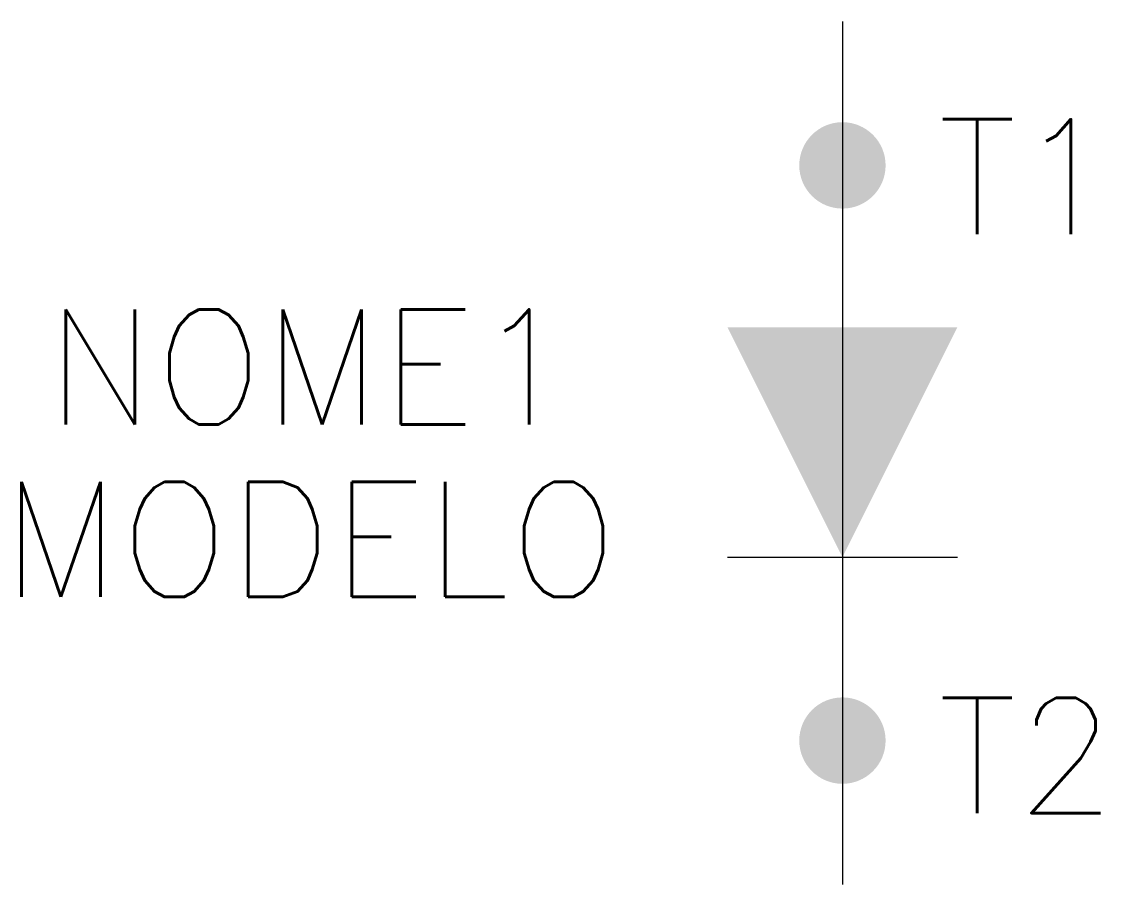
# Model space of a CAD drawing. Extents: x 358.2 to 377, y 190 to 205.
import ezdxf
from ezdxf.enums import TextEntityAlignment as Align

# ---------------------------------------------------------------- set-up
doc = ezdxf.new("R2010")
doc.units = 0
doc.header["$MEASUREMENT"] = 0
doc.layers.get('0').update_dxf_attribs({"linetype": 'CONTINUOUS'})
doc.styles.add('ROMANS', font='romans')

msp = doc.modelspace()

# ---------------------------------------------------------------- hatches: boundary and pattern name
h = msp.add_hatch(color=256)
edge = h.paths.add_edge_path()
edge.add_arc((372.5, 202.5), 0.751, -90, 270)
edge = h.paths.add_edge_path()
edge.add_arc((372.5, 192.5), 0.751, -90, 270)
edge = h.paths.add_edge_path()
edge.add_line((370.5, 199.687), (372.5, 199.687))
edge.add_line((372.5, 195.687), (370.5, 199.687))
edge.add_line((374.5, 199.687), (372.5, 195.687))
edge.add_line((372.5, 199.687), (374.5, 199.687))
h = msp.add_hatch(color=256)
h.paths.add_polyline_path([(374.5, 199.687), (372.5, 199.687), (372.5, 195.687)])
h.paths.add_polyline_path([(372.5, 195.687), (372.5, 199.687), (370.5, 199.687)])

# ---------------------------------------------------------------- linework, layer by layer
for p, q in [((372.5, 205), (372.5, 190)), ((372.5, 202.5), (372.5, 192.875)), ((370.5, 195.687), (374.5, 195.687))]:
    msp.add_line(p, q)

# ---------------------------------------------------------------- texts
at = {"lineweight": -3, "style": 'ROMANS'}
for tag, p in [('T1', (375.702, 200.702)), ('T2', (375.702, 190.641))]:
    msp.add_attdef(tag, text='', height=2, dxfattribs=at).set_placement(p, align=Align.BOTTOM_CENTER)
for tag, p in [('NOME1', (363.234, 198.997)), ('MODELO', (363.234, 195.997))]:
    msp.add_attdef(tag, text='', height=2, dxfattribs=at).set_placement(p, align=Align.MIDDLE_CENTER)

doc.saveas('drawing.dxf')
